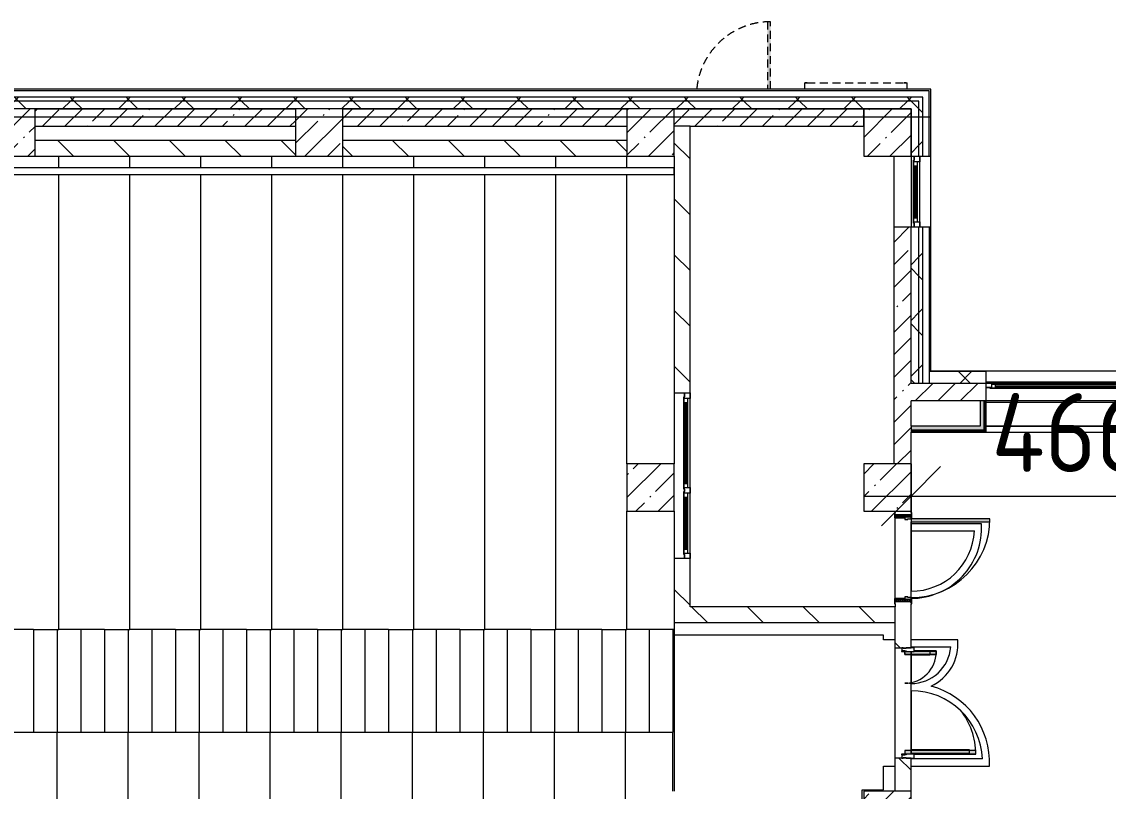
# Model space of a CAD drawing. Header units: millimetres. Extents: x 81037 to 284518, y -8553 to 29000.
# Drawn here: x 179848 to 193617, y 18450 to 28205 of the extents above; entities that cross this region are included whole.
import ezdxf

# ---------------------------------------------------------------- set-up
doc = ezdxf.new("R2010")
doc.units = ezdxf.units.MM
doc.linetypes.add('200_ШТРИХ__ш1_п0_6_', pattern=[160, 100, -60])
for name, color, linetype, lineweight in [('A-ANNO-DIMS', 7, 'Continuous', 9), ('A-ANNO-DIMS-500', 7, 'Continuous', 9), ('A-DETL-MBND-1', 7, '200_ШТРИХ__ш1_п0_6_', 9), ('A-GLAZ-2', 7, 'Continuous', 5), ('A-GLAZ-CWMG-2', 7, 'Continuous', 5), ('A-WALL', 7, 'Continuous', 9), ('A-WALL-4', 7, 'Continuous', 5), ('I-WALL-6', 7, 'Continuous', 5), ('S-COLS-1', 7, 'Continuous', 5), ('S-STRS-1', 7, 'Continuous', 5), ('Оси', 7, 'Continuous', 9)]:
    doc.layers.add(name, color=color, linetype=linetype, lineweight=lineweight)
for name, color, linetype, lineweight, true_color in [('A-DETL-GENF-7', 7, 'Continuous', 5, 0xe2e2e2), ('A-DETL-GENF-9', 7, 'Continuous', 5, 0xaaaaaa), ('A-DOOR-4', 7, 'Continuous', 5, 0xe2e2e2), ('A-DOOR-5', 7, 'Continuous', 5, 0xaaaaaa), ('A-DOOR-FRAM-3', 7, 'Continuous', 5, 0xe2e2e2), ('A-DOOR-FRAM-5', 7, 'Continuous', 5, 0xaaaaaa), ('A-FLOR-2', 7, 'Continuous', 5, 0xaaaaaa), ('I-WALL-4', 7, 'Continuous', 5, 0xe7e7e7), ('I-WALL-5', 7, 'Continuous', 9, 0xe7e7e7)]:
    doc.layers.add(name, color=color, linetype=linetype, lineweight=lineweight, true_color=true_color)
doc.styles.add('ISOCPEUR_2', font='isocpeur.ttf', dxfattribs={"width": 0.9, "height": 1000})
doc.dimstyles.new('ISO-2_0_0_9К_Средний_округл2_2', dxfattribs={"dimscale": 304.8, "dimtxt": 995.981176, "dimasz": 2.46063, "dimexe": 1.968504, "dimexo": 0, "dimgap": 0, "dimtad": 1, "dimdec": 0, "dimrnd": 10, "dimzin": 0, "dimdsep": 46, "dimtxsty": 'ISOCPEUR_2', "dimblk1": 'OBLIQUE', "dimblk2": 'OBLIQUE', "dimsah": 1, "dimcen": 0.09, "dimdle": 1.968504, "dimazin": 0, "dimtfac": 1, "dimtdec": 4, "dimtix": 1, "dimtmove": 0, "dimatfit": 3, "dimfxl": 1, "dimtvp": 1, "dimtolj": 1, "dimtzin": 0, "dimarcsym": 2})
pattern_1 = [(45, (157507.65, 0), (-353.5534, 353.5534), []), (135, (157507.65, 0), (-353.5534, -353.5534), [])]
pattern_2 = [(45, (157507.65, 0), (-285.123, 285.123), []), (45, (157792.77, 0), (-285.123, 285.123), [504.031, -100.806, 16.764, -84.042])]
pattern_3 = [(135, (157507.65, 0), (-353.5534, -353.5534), [])]
pattern_4 = [(45, (157507.65, 0), (-530.33, 530.33), []), (135, (157507.65, 0), (-530.33, -530.33), [])]

# ---------------------------------------------------------------- blocks, each defined once
blk = doc.blocks.new('BSC_Колонна _Прямоугольная - 600х600-V58-2_1_3_птичка')
at = {"layer": 'S-COLS-1'}
h = blk.add_hatch(dxfattribs=at)
h.set_pattern_fill('FP_76', color=256, style=0, pattern_type=2)
h.set_pattern_definition([(45, (-26110, -26800), (-285.123, 285.123), []), (45, (-25824.88, -26800), (-285.123, 285.123), [504.031, -100.806, 16.764, -84.042])])
h.paths.add_polyline_path([(-300, -300), (300, -300), (300, 300), (-300, 300)])
for p, q in [((300, 300), (-300, 300)), ((-300, 300), (-300, -300)), ((300, -300), (300, 300)), ((-300, -300), (300, -300))]:
    blk.add_line(p, q, dxfattribs=at)
blk = doc.blocks.new('BSC_Колонна _Прямоугольная - 600х600-V89-2_1_3_птичка')
at = {"layer": 'S-COLS-1'}
h = blk.add_hatch(dxfattribs=at)
h.set_pattern_fill('FP_103', color=256, style=0, pattern_type=2)
h.set_pattern_definition([(45, (-30310, -26800), (-285.123, 285.123), []), (45, (-30024.88, -26800), (-285.123, 285.123), [504.031, -100.806, 16.764, -84.042])])
h.paths.add_polyline_path([(-300, -300), (300, -300), (300, 300), (-300, 300)])
for p, q in [((300, 300), (-300, 300)), ((-300, 300), (-300, -300)), ((300, -300), (300, 300)), ((-300, -300), (300, -300))]:
    blk.add_line(p, q, dxfattribs=at)
blk = doc.blocks.new('BSC_Колонна _Прямоугольная - 600х600-V90-2_1_3_птичка')
at = {"layer": 'S-COLS-1'}
h = blk.add_hatch(dxfattribs=at)
h.set_pattern_fill('FP_104', color=256, style=0, pattern_type=2)
h.set_pattern_definition([(45, (-33310, -18150), (-285.123, 285.123), []), (45, (-33024.88, -18150), (-285.123, 285.123), [504.031, -100.806, 16.764, -84.042])])
h.paths.add_polyline_path([(-300, -300), (300, -300), (300, 300), (-300, 300), (-300, 12)])
for p, q in [((300, 300), (-300, 300)), ((-300, 300), (-300, -300)), ((300, -300), (300, 300)), ((-300, -300), (300, -300))]:
    blk.add_line(p, q, dxfattribs=at)
blk = doc.blocks.new('BSC_Колонна _Прямоугольная - 600х600-V109-2_1_3_птичка')
at = {"layer": 'S-COLS-1'}
h = blk.add_hatch(dxfattribs=at)
h.set_pattern_fill('FP_112', color=256, style=0, pattern_type=2)
h.set_pattern_definition([(45, (-22210, -26800), (-285.123, 285.123), []), (45, (-21924.88, -26800), (-285.123, 285.123), [504.031, -100.806, 16.764, -84.042])])
h.paths.add_polyline_path([(-300, -300), (300, -300), (300, 300), (-300, 300)])
for p, q in [((300, 300), (-300, 300)), ((-300, 300), (-300, -300)), ((300, -300), (300, 300)), ((-300, -300), (300, -300))]:
    blk.add_line(p, q, dxfattribs=at)
blk = doc.blocks.new('120_Окно_СКБ_2Ст - 120_Окно_СКБ_2Ст 3100х2500 _мал_створка слева_ 2-22446355-2_1_3_птичка')
at = {"layer": 'A-GLAZ-2'}
for p, q in [((-1550, -127), (-1550, -57)), ((-1550, -57), (-1480, -57)), ((1550, -57), (-1550, -57)), ((-1480, -127), (-1550, -127)), ((-1550, -127), (-1500, -127)), ((-1480, -127), (-1500, -127)), ((-1500, -127), (-1500, -137)), ((-1500, -137), (670, -137)), ((670, -137), (-1500, -137)), ((-1480, -57), (-1480, -127)), ((650, -87), (-1480, -87)), ((-1480, -87), (-1480, -127)), ((-1430, -137), (-1430, -87)), ((-1430, -107), (600, -107)), ((600, -117), (-1430, -117)), ((600, -137), (600, -87)), ((650, -127), (650, -57)), ((650, -57), (720, -57)), ((650, -127), (650, -87)), ((720, -127), (650, -127)), ((670, -127), (650, -127)), ((670, -127), (700, -127)), ((670, -137), (670, -127)), ((720, -127), (700, -127)), ((700, -127), (700, -137)), ((700, -137), (1500, -137)), ((1500, -137), (700, -137)), ((720, -57), (720, -127)), ((1480, -87), (720, -87)), ((720, -87), (720, -127)), ((770, -137), (770, -87)), ((770, -107), (1430, -107)), ((1430, -117), (770, -117)), ((1430, -137), (1430, -87)), ((1480, -127), (1480, -57)), ((1480, -57), (1550, -57)), ((1480, -127), (1480, -87)), ((1550, -127), (1480, -127)), ((1500, -127), (1480, -127)), ((1500, -127), (1550, -127)), ((1500, -137), (1500, -127)), ((1550, -57), (1550, -127))]:
    blk.add_line(p, q, dxfattribs=at)
blk = doc.blocks.new('120_Окно_СКБ_1Ст - 120_Окно_СКБ_1Ст 900х2500_h_-19906774-2_1_3_птичка')
at = {"layer": 'A-GLAZ-2'}
for p, q in [((-450, -75), (-450, -5)), ((-450, -5), (-380, -5)), ((450, -5), (-450, -5)), ((-380, -75), (-450, -75)), ((-450, -75), (-400, -75)), ((-380, -75), (-400, -75)), ((-400, -75), (-400, -85)), ((-400, -85), (400, -85)), ((400, -85), (-400, -85)), ((-380, -5), (-380, -75)), ((380, -35), (-380, -35)), ((-380, -35), (-380, -75)), ((-330, -85), (-330, -35)), ((-330, -55), (330, -55)), ((330, -65), (-330, -65)), ((330, -85), (330, -35)), ((380, -75), (380, -5)), ((380, -5), (450, -5)), ((380, -75), (380, -35)), ((450, -75), (380, -75)), ((400, -75), (380, -75)), ((400, -75), (450, -75)), ((400, -85), (400, -75)), ((450, -5), (450, -75))]:
    blk.add_line(p, q, dxfattribs=at)
blk = doc.blocks.new('Перекрытия 3 - Перекрытия 4-20977624-2_1_3_птичка')
at = {"layer": 'S-STRS-1'}
for p, q in [((21910, 26500), (21910, 26351)), ((22810, 26351), (22810, 26500)), ((23710, 26351), (23710, 26500)), ((24610, 26351), (24610, 26500)), ((25510, 26351), (25510, 26500)), ((26410, 26351), (26410, 26500)), ((27310, 26351), (27310, 26500)), ((28210, 26351), (28210, 26500)), ((29110, 26351), (29110, 26500)), ((30010, 26351), (30010, 26500)), ((21910, 26270), (21910, 20500)), ((22810, 20500), (22810, 26270)), ((23710, 20500), (23710, 26270)), ((24610, 20500), (24610, 26270)), ((25510, 20500), (25510, 26270)), ((26410, 20500), (26410, 26270)), ((27310, 20500), (27310, 26270)), ((28210, 20500), (28210, 26270)), ((29110, 20500), (29110, 26270)), ((30010, 22600), (30010, 26270)), ((30010, 20500), (30010, 22000)), ((22490, 20500), (21910, 20500)), ((23390, 20500), (22810, 20500)), ((24290, 20500), (23710, 20500)), ((25190, 20500), (24610, 20500)), ((26090, 20500), (25510, 20500)), ((26990, 20500), (26410, 20500)), ((27890, 20500), (27310, 20500)), ((28790, 20500), (28210, 20500)), ((29690, 20500), (29110, 20500)), ((30610, 20500), (30010, 20500))]:
    blk.add_line(p, q, dxfattribs=at)
blk = doc.blocks.new('110_Дверь_СКБ_1Ст_Наружная - ДН-2д_л__ Дверь из подвала ЛК _900 мм в свету_ 3300 фрамуга метал-22954314-2_1_3_птичка')
at = {"layer": 'A-DETL-MBND-1'}
blk.add_hatch(color=256, dxfattribs=at).paths.add_polyline_path([(489.5, 115), (489.5, 970), (449.5, 970), (449.5, 115)])
for p, q in [((489.5, 970), (449.5, 970)), ((449.5, 970), (449.5, 115)), ((489.5, 115), (489.5, 970))]:
    blk.add_line(p, q, dxfattribs=at)
blk.add_arc((489.5, 30), 940, 90, 174.73278, dxfattribs=at)
blk = doc.blocks.new('120_Окно_СКБ_2Ст - 120_Окно_СКБ_2Ст 2100х1800 _мал створка справа_-24235684-2_1_3_птичка')
at = {"layer": 'A-GLAZ-2'}
for p, q in [((-1050, 30), (-1050, 100)), ((-1050, 100), (-980, 100)), ((1050, 100), (-1050, 100)), ((-980, 30), (-1050, 30)), ((-1050, 30), (-1000, 30)), ((-980, 30), (-1000, 30)), ((-1000, 30), (-1000, 20)), ((-1000, 20), (170, 20)), ((170, 20), (-1000, 20)), ((-980, 100), (-980, 30)), ((150, 70), (-980, 70)), ((-980, 70), (-980, 30)), ((-930, 20), (-930, 70)), ((-930, 50), (100, 50)), ((100, 40), (-930, 40)), ((100, 20), (100, 70)), ((150, 30), (150, 100)), ((150, 100), (220, 100)), ((150, 30), (150, 70)), ((220, 30), (150, 30)), ((170, 30), (150, 30)), ((170, 30), (200, 30)), ((170, 20), (170, 30)), ((220, 30), (200, 30)), ((200, 30), (200, 20)), ((200, 20), (1000, 20)), ((1000, 20), (200, 20)), ((220, 100), (220, 30)), ((980, 70), (220, 70)), ((220, 70), (220, 30)), ((270, 20), (270, 70)), ((270, 50), (930, 50)), ((930, 40), (270, 40)), ((930, 20), (930, 70)), ((980, 30), (980, 100)), ((980, 100), (1050, 100)), ((980, 30), (980, 70)), ((1050, 30), (980, 30)), ((1000, 30), (980, 30)), ((1000, 30), (1050, 30)), ((1000, 20), (1000, 30)), ((1050, 100), (1050, 30))]:
    blk.add_line(p, q, dxfattribs=at)
blk = doc.blocks.new('BSC_Колонна _Прямоугольная - 600х600-V124-2_1_3_птичка')
at = {"layer": 'S-COLS-1'}
h = blk.add_hatch(dxfattribs=at)
h.set_pattern_fill('FP_124', color=256, style=0, pattern_type=2)
h.set_pattern_definition([(45, (-33310, -22300), (-285.123, 285.123), []), (45, (-33024.88, -22300), (-285.123, 285.123), [504.031, -100.806, 16.764, -84.042])])
h.paths.add_polyline_path([(-300, -300), (300, -300), (300, 300), (-300, 300)])
for p, q in [((300, 300), (-300, 300)), ((-300, 300), (-300, -300)), ((300, -300), (300, 300)), ((-300, -300), (300, -300))]:
    blk.add_line(p, q, dxfattribs=at)
blk = doc.blocks.new('Указатель_Домовой_Квартальный_По грани - Указатель одинарный-23221565-2_1_3_птичка')
at = {"layer": 'A-DETL-MBND-1'}
for p, q in [((32260, 27430), (32260, 27350)), ((32261, 27430), (32260, 27430)), ((32260, 27430), (32295, 27430)), ((32270, 27432), (32270, 27430)), ((32295, 27432), (32270, 27432)), ((32270, 27432), (32295, 27432)), ((32295, 27432), (32275, 27432)), ((32275, 27432), (32295, 27432)), ((32295, 27432), (33525, 27432)), ((32295, 27430), (33525, 27430)), ((33525, 27432), (33545, 27432)), ((33545, 27432), (33525, 27432)), ((33525, 27432), (33550, 27432)), ((33550, 27432), (33525, 27432)), ((33525, 27430), (33560, 27430)), ((33550, 27430), (33550, 27432)), ((33560, 27430), (33559, 27430)), ((33560, 27350), (33560, 27430))]:
    blk.add_line(p, q, dxfattribs=at)
blk = doc.blocks.new('110_Дверь_СКБ_1Ст_Внутренняя1 - Д-4б _огнестойкая EI 30_-32701367-2_1_3_птичка')
at = {"layer": 'A-DOOR-4'}
h = blk.add_hatch(color=256, dxfattribs=at)
h.paths.add_polyline_path([(537.5, 100), (512.5, 100), (512.5, 60), (502.5, 60), (502.5, 20), (537.5, 20)])
h.paths.add_polyline_path([(-477.5, 60), (-487.5, 60), (-487.5, 100), (-512.5, 100), (-512.5, 20), (-477.5, 20)])
at = {"layer": 'A-DOOR-5'}
h = blk.add_hatch(dxfattribs=at)
h.set_pattern_fill('FP_22', color=256, style=0, pattern_type=2)
h.set_pattern_definition([(135, (1751.41, 164.685), (-14.14214, -14.14214), []), (225, (1751.41, 164.685), (14.14214, -14.14214), [])])
h.paths.add_polyline_path([(562.5, 100), (537.5, 100), (537.5, -100), (562.5, -100)])
at = {"layer": 'A-DOOR-FRAM-3'}
for points in [[(-447.5, 592.5), (-447.5, 1100), (-487.5, 1100), (-487.5, 100), (-447.5, 100)], [(-497.5, 100), (-497.5, 108), (-567.5, 108), (-567.5, 100)], [(-497.5, 20), (-512.5, 20), (-512.5, -100), (-497.5, -100)], [(592.5, 108), (522.5, 108), (522.5, 100), (592.5, 100)], [(537.5, 20), (522.5, 20), (522.5, -100), (537.5, -100)], [(-497.5, -108), (-497.5, -100), (-567.5, -100), (-567.5, -108)], [(592.5, -100), (522.5, -100), (522.5, -108), (592.5, -108)]]:
    blk.add_hatch(color=256, dxfattribs=at).paths.add_polyline_path(points)
at = {"layer": 'A-DOOR-FRAM-5'}
h = blk.add_hatch(dxfattribs=at)
h.set_pattern_fill('FP_23', color=256, style=0, pattern_type=2)
h.set_pattern_definition([(45, (-371.384, 164.685), (-14.1421, 14.1421), []), (135, (-371.384, 164.685), (-14.1421, -14.1421), [])])
h.paths.add_polyline_path([(-512.5, 100), (-537.5, 100), (-537.5, -100), (-512.5, -100)])
at = {"layer": 'A-DOOR-5'}
for p, q in [((-487.5, 1100), (-487.5, 100)), ((-447.5, 1100), (-487.5, 1100)), ((-447.5, 100), (-447.5, 1100)), ((-487.5, 100), (-447.5, 100))]:
    blk.add_line(p, q, dxfattribs=at)
blk.add_arc((-487.5, 100), 1000, 360, 90, dxfattribs=at)
at = {"layer": 'A-DOOR-FRAM-5'}
for p, q in [((-497.5, 108), (-567.5, 108)), ((-567.5, 108), (-567.5, 100)), ((-567.5, 100), (-497.5, 100)), ((-512.5, 100), (-537.5, 100)), ((-537.5, 100), (-537.5, -100)), ((-487.5, 100), (-512.5, 100)), ((-512.5, 100), (-512.5, 20)), ((-512.5, -100), (-512.5, 100)), ((-497.5, 100), (-512.5, 100)), ((-512.5, 100), (-512.5, 99)), ((-512.5, 99), (-497.5, 99)), ((-512.5, 20), (-477.5, 20)), ((-497.5, 20), (-512.5, 20)), ((-512.5, 20), (-512.5, -100)), ((-497.5, 100), (-497.5, 108)), ((-497.5, 99), (-497.5, 100)), ((-497.5, -100), (-497.5, 20)), ((-487.5, 60), (-487.5, 100)), ((-477.5, 60), (-487.5, 60)), ((-477.5, 20), (-477.5, 60)), ((512.5, 60), (502.5, 60)), ((502.5, 60), (502.5, 20)), ((502.5, 20), (537.5, 20)), ((512.5, 100), (512.5, 60)), ((537.5, 100), (512.5, 100)), ((592.5, 108), (522.5, 108)), ((522.5, 108), (522.5, 100)), ((537.5, 100), (522.5, 100)), ((522.5, 100), (522.5, 99)), ((522.5, 100), (592.5, 100)), ((522.5, 99), (537.5, 99)), ((537.5, 20), (522.5, 20)), ((522.5, 20), (522.5, -100)), ((537.5, 20), (537.5, 100)), ((562.5, 100), (537.5, 100)), ((537.5, 100), (537.5, -100)), ((537.5, 99), (537.5, 100)), ((537.5, -100), (537.5, 20)), ((562.5, -100), (562.5, 100)), ((592.5, 100), (592.5, 108)), ((-497.5, -100), (-567.5, -100)), ((-567.5, -100), (-567.5, -108)), ((-567.5, -108), (-497.5, -108)), ((-537.5, -100), (-512.5, -100)), ((-512.5, -100), (-497.5, -100)), ((-497.5, -108), (-497.5, -100)), ((522.5, -100), (537.5, -100)), ((592.5, -100), (522.5, -100)), ((522.5, -100), (522.5, -108)), ((522.5, -108), (592.5, -108)), ((537.5, -100), (562.5, -100)), ((592.5, -108), (592.5, -100))]:
    blk.add_line(p, q, dxfattribs=at)
blk = doc.blocks.new('Прямоугольный импост - Импост структурный с накладкой - 160мм Темный-32479175-2_1_3_птичка')
at = {"layer": 'A-GLAZ-CWMG-2'}
for p, q in [((-50, 40), (-50, 140)), ((-50, 140), (0, 140)), ((0, 140), (0, 40)), ((-40, 40), (-50, 40)), ((-50, -17), (-50, 0)), ((-50, 0), (-40, 0)), ((-40, 0), (-40, 40)), ((-10, 40), (-10, 0)), ((0, 40), (-10, 40)), ((-10, 0), (0, 0)), ((0, 0), (0, -17)), ((0, -17), (-50, -17))]:
    blk.add_line(p, q, dxfattribs=at)
blk = doc.blocks.new('Дверь_Витражная_остекление_ - Д-39_л_ Актовый-V197-2_1_3_птичка')
at = {"layer": 'A-DETL-GENF-7'}
for points in [[(650, 593), (650, 920), (605, 920), (605, 20), (650, 20), (650, 140)], [(-615, 40), (-615, 420), (-660, 420), (-660, 140), (-650, 140), (-650, 40), (-660, 40), (-660, 20), (-615, 20)]]:
    blk.add_hatch(color=256, dxfattribs=at).paths.add_polyline_path(points)
at = {"layer": 'A-DETL-GENF-9'}
for p, q in [((596, 840), (596, 100)), ((650, 920), (605, 920)), ((605, 920), (605, 20)), ((650, 920), (605, 920)), ((605, 920), (605, 20)), ((650, 840), (605, 840)), ((640, 840), (640, 100)), ((650, 920), (650, 140)), ((650, 140), (650, 920)), ((-660, 420), (-615, 420)), ((-660, 420), (-660, 140)), ((-615, 420), (-660, 420)), ((-660, 420), (-660, 140)), ((-615, 420), (-615, 20)), ((-615, 20), (-615, 420)), ((-660, 340), (-615, 340)), ((-650, 340), (-650, 140)), ((-606, 340), (-606, 100)), ((-650, 100), (-615, 100)), ((-615, 20), (-650, 20)), ((-650, 20), (-615, 20)), ((650, 100), (605, 100)), ((605, 20), (650, 20)), ((605, 20), (650, 20)), ((650, 40), (650, 20)), ((650, 20), (650, 40))]:
    blk.add_line(p, q, dxfattribs=at)
at = {"layer": 'A-DOOR-5'}
for p, q in [((650, 920), (650, 140)), ((-650, 420), (-650, 140)), ((-650, 20), (-660, 20)), ((-660, 20), (-660, -20)), ((-650, 40), (-650, 20)), ((-650, -20), (-650, 20)), ((650, 40), (650, 20)), ((660, 20), (650, 20)), ((650, 20), (650, -20)), ((660, -20), (660, 20)), ((-660, -20), (-650, -20)), ((650, -20), (660, -20))]:
    blk.add_line(p, q, dxfattribs=at)
for centre, radius, start, end in [((650, 20), 900, 90, 128.5974), ((-650, 20), 400, 360, 90), ((650, 20), 900, 174.8223, 180)]:
    blk.add_arc(centre, radius, start, end, dxfattribs=at)
blk = doc.blocks.new('Прямоугольный импост - Импост структурный с накладкой - 160мм Темный-32479277-2_1_3_птичка')
at = {"layer": 'A-GLAZ-CWMG-2'}
for p, q in [((0, 140), (-50, 140)), ((-50, 140), (-50, 40)), ((0, 40), (0, 140)), ((-50, 40), (-40, 40)), ((-40, 0), (-50, 0)), ((-50, 0), (-50, -17)), ((-40, 40), (-40, 0)), ((-10, 0), (-10, 40)), ((-10, 40), (0, 40)), ((0, 0), (-10, 0)), ((0, -17), (0, 0)), ((-50, -17), (0, -17))]:
    blk.add_line(p, q, dxfattribs=at)
blk = doc.blocks.new('Перекрытия 2 - Перекрытия 4-32990152-2_1_3_птичка')
at = {"layer": 'S-STRS-1'}
for p, q in [((21910, 19180), (22510, 19180)), ((21910, 19180), (21910, 15411)), ((22810, 19180), (23410, 19180)), ((22810, 15411), (22810, 19180)), ((23710, 19180), (24310, 19180)), ((23710, 15411), (23710, 19180)), ((24610, 19180), (25210, 19180)), ((24610, 15411), (24610, 19180)), ((25510, 19180), (26110, 19180)), ((25510, 15411), (25510, 19180)), ((26410, 19180), (27010, 19180)), ((26410, 15411), (26410, 19180)), ((27310, 19180), (27910, 19180)), ((27310, 15411), (27310, 19180)), ((28210, 19180), (28810, 19180)), ((28210, 15411), (28210, 19180)), ((29110, 19180), (29710, 19180)), ((29110, 15411), (29110, 19180)), ((30010, 19180), (30610, 19180)), ((30010, 15411), (30010, 19180)), ((30610, 18430), (30610, 19180)), ((30610, 15411), (30610, 17830)), ((21910, 15330), (21910, 15200)), ((22810, 15200), (22810, 15330)), ((23710, 15200), (23710, 15330)), ((24610, 15200), (24610, 15330)), ((25510, 15200), (25510, 15330)), ((26410, 15200), (26410, 15330)), ((27310, 15200), (27310, 15330)), ((28210, 15200), (28210, 15330)), ((29110, 15200), (29110, 15330)), ((30010, 15200), (30010, 15330)), ((30610, 15200), (30610, 15330)), ((22810, 15200), (21910, 15200)), ((23710, 15200), (22810, 15200)), ((24610, 15200), (23710, 15200)), ((25510, 15200), (24610, 15200)), ((26410, 15200), (25510, 15200)), ((27310, 15200), (26410, 15200)), ((28210, 15200), (27310, 15200)), ((29110, 15200), (28210, 15200)), ((30010, 15200), (29110, 15200)), ((30610, 15200), (30010, 15200))]:
    blk.add_line(p, q, dxfattribs=at)
blk = doc.blocks.new('Стены наклон_ амфитеатр1 - Стены наклон_ амфитеатр-33007412-2_1_3_птичка')
at = {"layer": 'A-WALL-4'}
for p, q in [((21879, 26351), (21879, 26270)), ((30610, 26351), (21879, 26351)), ((30610, 26270), (30610, 26351)), ((21879, 26270), (30610, 26270))]:
    blk.add_line(p, q, dxfattribs=at)
blk = doc.blocks.new('Зашивка приборов отопления22 - Зашивка приборов отопления-33321747-2_1_3_птичка')
at = {"layer": 'A-WALL-4'}
for p, q in [((37288, 26888), (34188, 26888)), ((34188, 26567), (37268, 26567)), ((37268, 26567), (34188, 26567)), ((34188, 26492), (37268, 26492))]:
    blk.add_line(p, q, dxfattribs=at)
blk = doc.blocks.new('BSC_Колонна _Прямоугольная - 600х600-V199-2_1_3_птичка')
at = {"layer": 'S-COLS-1'}
h = blk.add_hatch(dxfattribs=at)
h.set_pattern_fill('FP_171', color=256, style=0, pattern_type=2)
h.set_pattern_definition([(45, (-30310, -22300), (-285.123, 285.123), []), (45, (-30024.88, -22300), (-285.123, 285.123), [504.031, -100.806, 16.764, -84.042])])
h.paths.add_polyline_path([(-300, -300), (300, -300), (300, 300), (-300, 300)])
for p, q in [((300, 300), (-300, 300)), ((-300, 300), (-300, -300)), ((300, -300), (300, 300)), ((-300, -300), (300, -300))]:
    blk.add_line(p, q, dxfattribs=at)
blk = doc.blocks.new('DIMBLOCK76-2_1_3_птичка')
at = {"layer": 'A-ANNO-DIMS-500'}
for p, q in [((195778, 22721), (195778, 21591)), ((195778, 22191), (195778, 22721)), ((191118, 22600), (191118, 21591)), ((191118, 22191), (191118, 22600)), ((190518, 22191), (196378, 22191))]:
    blk.add_line(p, q, dxfattribs=at)
at = {"layer": 'A-ANNO-DIMS-500', "lineweight": 20}
for p, q in [((191118, 22191), (191493, 22566)), ((195778, 22191), (196153, 22566)), ((191118, 22191), (190743, 21816)), ((195778, 22191), (195403, 21816))]:
    blk.add_line(p, q, dxfattribs=at)
at = {"layer": 'A-ANNO-DIMS-500', "color": 0, "insert": (192136, 23497), "char_height": 1000, "width": 3148.83, "attachment_point": 1, "line_spacing_factor": 1.149209, "style": 'ISOCPEUR_2'}
blk.add_mtext('4660', dxfattribs=at)
blk = doc.blocks.new('_Oblique')
at = {"color": 0, "linetype": 'ByBlock', "lineweight": -2}
blk.add_line((-0.5, -0.5), (0.5, 0.5), dxfattribs=at)

msp = doc.modelspace()

# ---------------------------------------------------------------- hatches: boundary and pattern name
at = {"layer": 'A-WALL-4'}
h = msp.add_hatch(dxfattribs=at)
h.set_pattern_fill('FP_71', color=256, style=0, pattern_type=2)
h.set_pattern_definition(pattern_1)
h.paths.add_polyline_path([(191217.7, 27200), (191217.7, 27250), (177117.9, 27250), (177117.9, 27200), (191117.7, 27200)])
h.paths.add_polyline_path([(172132.3, 27200), (172617.9, 27200), (172617.9, 27250), (171196.7, 27250), (171196.7, 27200), (171204.8, 27200)])
h.paths.add_polyline_path([(173987.3, 27200), (174417.9, 27200), (174417.9, 27250), (173517.9, 27250), (173517.9, 27200)])
h.paths.add_polyline_path([(175317.9, 27200), (176217.9, 27200), (176217.9, 27250), (175317.9, 27250)])
h = msp.add_hatch(dxfattribs=at)
h.set_pattern_fill('FP_71', color=256, style=0, pattern_type=2)
h.set_pattern_definition(pattern_1)
h.paths.add_polyline_path([(190682.7, 27100), (191117.7, 27100), (191117.7, 27200), (177117.9, 27200), (177117.9, 27100), (189755.2, 27100)])
h.paths.add_polyline_path([(172132.3, 27100), (172617.9, 27100), (172617.9, 27200), (171196.7, 27200), (171196.7, 27100), (171817.7, 27100)])
h.paths.add_polyline_path([(173517.9, 27100), (174417.9, 27100), (174417.9, 27200), (173517.9, 27200)])
h.paths.add_polyline_path([(175317.9, 27100), (176217.9, 27100), (176217.9, 27200), (175317.9, 27200)])
h = msp.add_hatch(dxfattribs=at)
h.set_pattern_fill('FP_71', color=256, style=0, pattern_type=2)
h.set_pattern_definition(pattern_1)
h.paths.add_polyline_path([(191217.7, 23620), (191217.7, 25600), (191117.7, 25600), (191117.7, 23620), (191146.4, 23620)])
h.paths.add_polyline_path([(191117.7, 26500), (191217.7, 26500), (191217.7, 27200), (191117.7, 27200), (191117.7, 26839.2)])
h = msp.add_hatch(dxfattribs=at)
h.set_pattern_fill('FP_71', color=256, style=0, pattern_type=2)
h.set_pattern_definition(pattern_1)
h.paths.add_polyline_path([(191267.7, 23620), (191267.7, 25600), (191217.7, 25600), (191217.7, 23620)])
h.paths.add_polyline_path([(191217.7, 26500), (191267.7, 26500), (191267.7, 27250), (191217.7, 27250), (191217.7, 26839.2)])
h = msp.add_hatch(dxfattribs=at)
h.set_pattern_fill('FP_71', color=256, style=0, pattern_type=2)
h.set_pattern_definition(pattern_1)
h.paths.add_polyline_path([(199494.1, 23620), (199667.7, 23620), (199667.7, 23770), (199225.7, 23770), (199225.7, 23620)])
h.paths.add_polyline_path([(192067.7, 23620), (192067.7, 23770), (191347.7, 23770), (191347.7, 23620), (191610.2, 23620)])
h.paths.add_polyline_path([(195167.7, 23620), (197309.7, 23620), (197309.7, 23770), (195167.7, 23770)])
at = {"layer": 'I-WALL-4'}
msp.add_hatch(color=256, dxfattribs=at).paths.add_polyline_path([(192042.7, 23079), (192042.7, 23400), (191992.7, 23400), (191992.7, 23079)])
at = {"layer": 'I-WALL-5'}
msp.add_hatch(color=256, dxfattribs=at).paths.add_polyline_path([(191117.7, 23029), (192042.7, 23029), (192042.7, 23079), (191117.7, 23079)])
at = {"layer": 'I-WALL-6'}
h = msp.add_hatch(dxfattribs=at)
h.set_pattern_fill('FP_79', color=256, style=0, pattern_type=2)
h.set_pattern_definition(pattern_2)
h.paths.add_polyline_path([(190517.7, 26880), (190517.7, 27100), (188117.7, 27100), (188117.7, 26880), (189755.2, 26880)])
h.paths.add_polyline_path([(187517.7, 26880), (187517.7, 27100), (183917.7, 27100), (183917.7, 26880)])
h.paths.add_polyline_path([(183317.7, 26880), (183317.7, 27100), (180017.7, 27100), (180017.7, 26880), (180480, 26880)])
h = msp.add_hatch(dxfattribs=at)
h.set_pattern_fill('FP_82', color=256, style=0, pattern_type=2)
h.set_pattern_definition(pattern_3)
h.paths.add_polyline_path([(188317.7, 20790), (188317.7, 21400), (188117.7, 21400), (188117.7, 20790)])
h.paths.add_polyline_path([(188317.7, 23500), (188317.7, 26880), (188117.7, 26880), (188117.7, 23500)])
h = msp.add_hatch(dxfattribs=at)
h.set_pattern_fill('FP_82', color=256, style=0, pattern_type=2)
h.set_pattern_definition(pattern_3)
h.paths.add_polyline_path([(183317.7, 26500), (183317.7, 26700), (180017.7, 26700), (180017.7, 26500), (180480, 26500)])
h = msp.add_hatch(dxfattribs=at)
h.set_pattern_fill('FP_82', color=256, style=0, pattern_type=2)
h.set_pattern_definition(pattern_3)
h.paths.add_polyline_path([(187517.7, 26500), (187517.7, 26700), (183917.7, 26700), (183917.7, 26500)])
h = msp.add_hatch(dxfattribs=at)
h.set_pattern_fill('FP_79', color=256, style=0, pattern_type=2)
h.set_pattern_definition(pattern_2)
h.paths.add_polyline_path([(191117.7, 22600), (191117.7, 25600), (190897.7, 25600), (190897.7, 22600)])
h = msp.add_hatch(dxfattribs=at)
h.set_pattern_fill('FP_79', color=256, style=0, pattern_type=2)
h.set_pattern_definition(pattern_2)
h.paths.add_polyline_path([(195320.3, 23400), (195997.7, 23400), (195997.7, 23620), (195167.7, 23620), (195167.7, 23400)])
h.paths.add_polyline_path([(191117.7, 23400), (192067.7, 23400), (192067.7, 23620), (191117.7, 23620)])
h = msp.add_hatch(dxfattribs=at)
h.set_pattern_fill('FP_165', color=256, style=0, pattern_type=2)
h.set_pattern_definition(pattern_4)
h.paths.add_polyline_path([(191117.7, 23016.5), (192055.2, 23016.5), (192055.2, 23029), (191117.7, 23029)])
h = msp.add_hatch(dxfattribs=at)
h.set_pattern_fill('FP_165', color=256, style=0, pattern_type=2)
h.set_pattern_definition(pattern_4)
h.paths.add_polyline_path([(191117.7, 23004), (192067.7, 23004), (192067.7, 23016.5), (191117.7, 23016.5)])
h = msp.add_hatch(dxfattribs=at)
h.set_pattern_fill('FP_82', color=256, style=0, pattern_type=2)
h.set_pattern_definition(pattern_3)
h.paths.add_polyline_path([(191117.7, 20790), (191117.7, 20855), (190917.7, 20855), (190917.7, 20790)])
h.paths.add_polyline_path([(191117.7, 21955), (191117.7, 22000), (190917.7, 22000), (190917.7, 21955)])
h = msp.add_hatch(dxfattribs=at)
h.set_pattern_fill('FP_82', color=256, style=0, pattern_type=2)
h.set_pattern_definition(pattern_3)
h.paths.add_polyline_path([(190917.7, 20590), (190917.7, 20790), (188117.7, 20790), (188117.7, 20590), (189755.2, 20590)])
h = msp.add_hatch(dxfattribs=at)
h.set_pattern_fill('FP_82', color=256, style=0, pattern_type=2)
h.set_pattern_definition(pattern_3)
h.paths.add_polyline_path([(190917.7, 18450), (191117.7, 18450), (191117.7, 18870), (190917.7, 18870)])
h.paths.add_polyline_path([(191117.7, 20270), (191117.7, 20790), (190917.7, 20790), (190917.7, 20270)])
at = {"layer": 'S-COLS-1'}
h = msp.add_hatch(dxfattribs=at)
h.set_pattern_fill('FP_79', color=256, style=0, pattern_type=2)
h.set_pattern_definition(pattern_2)
h.paths.add_polyline_path([(191117.7, 26500), (191117.7, 27100), (190517.7, 27100), (190517.7, 26500), (190682.7, 26500)])

# ---------------------------------------------------------------- linework, layer by layer
at = {"layer": 'A-DETL-MBND-1'}
for p, q in [((188097.7, 20100), (188117.7, 20100)), ((188117.7, 19900), (188097.7, 19900))]:
    msp.add_line(p, q, dxfattribs=at)
at = {"layer": 'A-FLOR-2'}
for p, q in [((195147.7, 23380), (192067.7, 23380)), ((192068.7, 23003), (191117.7, 23003)), ((192067.7, 23079), (195147.7, 23079)), ((191117.7, 21865), (191117.7, 21840)), ((191117.7, 20905), (191117.7, 21865)), ((192011.3, 21840), (191117.7, 21840)), ((191117.7, 21750), (191117.7, 20985)), ((191117.7, 21750), (191921.7, 21750)), ((188117.7, 20590), (188117.7, 18450)), ((190767.7, 20429), (188117.7, 20429)), ((190767.7, 20370), (190767.7, 20429)), ((190917.7, 20370), (190767.7, 20370)), ((191710.5, 20370), (191117.7, 20370)), ((191117.7, 20280), (191621.1, 20280)), ((191117.7, 20220), (191117.7, 19815)), ((191117.7, 18920), (191117.7, 20220)), ((191117.7, 19725), (191117.7, 18920)), ((190767.7, 18470), (190767.7, 18770)), ((190767.7, 18770), (190917.7, 18770)), ((192021.8, 18860), (191117.7, 18860)), ((191117.7, 18770), (192111.4, 18770)), ((190497.7, 17840), (190497.7, 18470)), ((190497.7, 18470), (190767.7, 18470))]:
    msp.add_line(p, q, dxfattribs=at)
for centre, radius, start, end in [((191117.7, 21790), 895, 270, 3.20255), ((191117.7, 21790), 805, 270, 357.15183), ((191117.7, 20320), 505, 270, 355.45696), ((191117.7, 20320), 595, 295.28402, 4.82046), ((191117.7, 18820), 905, 2.53324, 90), ((191117.7, 18820), 995, 357.1196, 75.20242)]:
    msp.add_arc(centre, radius, start, end, dxfattribs=at)
at = {"layer": 'A-WALL'}
for p, q in [((191347.7, 27330), (177117.9, 27330)), ((191347.7, 26500), (191347.7, 27330)), ((191267.7, 27250), (177117.9, 27250)), ((191217.7, 27200), (177117.9, 27200)), ((191217.7, 26500), (191217.7, 27200)), ((191267.7, 26500), (191267.7, 27250)), ((183317.7, 27100), (180017.7, 27100)), ((187517.7, 27100), (183917.7, 27100)), ((190517.7, 27100), (188117.7, 27100)), ((188317.7, 26880), (188117.7, 26880)), ((191117.7, 23620), (191117.7, 25600)), ((191217.7, 23620), (191217.7, 25600)), ((191267.7, 23620), (191267.7, 25600)), ((191347.7, 25600), (191347.7, 23620)), ((192067.7, 23773), (191347.7, 23773)), ((192067.7, 23770), (191347.7, 23770)), ((191367.7, 23778), (191367.7, 23773)), ((192067.7, 23620), (191367.7, 23620)), ((192042.7, 23029), (192042.7, 23400)), ((192055.2, 23016.5), (192055.2, 23400)), ((191117.7, 23079), (191117.7, 23004)), ((192042.7, 23029), (191117.7, 23029)), ((192055.2, 23016.5), (191117.7, 23016.5))]:
    msp.add_line(p, q, dxfattribs=at)
at = {"layer": 'A-WALL-4'}
for p, q in [((191367.7, 27350), (177117.9, 27350)), ((191367.7, 23778), (191367.7, 27350)), ((180017.7, 27100), (183317.7, 27100)), ((183917.7, 27100), (187517.7, 27100)), ((188117.7, 27100), (191117.7, 27100)), ((191117.7, 27100), (191117.7, 25600)), ((191117.7, 26500), (191367.7, 26500)), ((191367.7, 25600), (191117.7, 25600)), ((191367.7, 23778), (199417.7, 23778)), ((192067.7, 23620), (192067.7, 23778)), ((196047.7, 23620), (191347.7, 23620))]:
    msp.add_line(p, q, dxfattribs=at)
at = {"layer": 'I-WALL-6'}
for p, q in [((190517.7, 26880), (190517.7, 27100)), ((180017.7, 26880), (183317.7, 26880)), ((183917.7, 26880), (187517.7, 26880)), ((188317.7, 26880), (190517.7, 26880)), ((188317.7, 20790), (188317.7, 26880)), ((183317.7, 26700), (180017.7, 26700)), ((187517.7, 26700), (183917.7, 26700)), ((180017.7, 26500), (183317.7, 26500)), ((183917.7, 26500), (187517.7, 26500)), ((188117.7, 26500), (188117.7, 22600)), ((190897.7, 26500), (190897.7, 22600)), ((191117.7, 25600), (190897.7, 25600)), ((191347.7, 23620), (191117.7, 23620)), ((192067.7, 23004), (192067.7, 23620)), ((188117.7, 23500), (188317.7, 23500)), ((191117.7, 23079), (191117.7, 23400)), ((195997.7, 23400), (191117.7, 23400)), ((191992.7, 23400), (191992.7, 23079)), ((191992.7, 23079), (191117.7, 23079)), ((191117.7, 22600), (191117.7, 23004)), ((191117.7, 23004), (192067.7, 23004)), ((188117.7, 22000), (188117.7, 20590)), ((190917.7, 22000), (190917.7, 21985)), ((190917.7, 20895), (190917.7, 21915)), ((191117.7, 21985), (191117.7, 22000)), ((188317.7, 21400), (188117.7, 21400)), ((190917.7, 20825), (190917.7, 20790)), ((191117.7, 20790), (191117.7, 20825)), ((190917.7, 20790), (188317.7, 20790)), ((190917.7, 18450), (190917.7, 20790)), ((191117.7, 20270), (191117.7, 20790)), ((188117.7, 20590), (190917.7, 20590)), ((190917.7, 20270), (191117.7, 20270)), ((191117.7, 18870), (190917.7, 18870)), ((191117.7, 18450), (191117.7, 18870))]:
    msp.add_line(p, q, dxfattribs=at)
at = {"layer": 'S-COLS-1'}
for p, q in [((191117.7, 27100), (190517.7, 27100)), ((190517.7, 27100), (190517.7, 26500)), ((191117.7, 26500), (191117.7, 27100)), ((190517.7, 26500), (191117.7, 26500))]:
    msp.add_line(p, q, dxfattribs=at)
at = {"layer": 'S-STRS-1'}
for p, q in [((179997.7, 20500), (180297.7, 20500)), ((179997.7, 20500), (179997.7, 19200)), ((179997.7, 20500), (179997.7, 19200)), ((180297.7, 20500), (180317.7, 20500)), ((180297.7, 20500), (180297.7, 19200)), ((180297.7, 20500), (180297.7, 19200)), ((180597.7, 20500), (180597.7, 19200)), ((180597.7, 20500), (180597.7, 19200)), ((180897.7, 20500), (181197.7, 20500)), ((180897.7, 20500), (180897.7, 19200)), ((180897.7, 20500), (180897.7, 19200)), ((181197.7, 20500), (181217.7, 20500)), ((181197.7, 20500), (181197.7, 19200)), ((181197.7, 20500), (181197.7, 19200)), ((181497.7, 20500), (181497.7, 19200)), ((181497.7, 20500), (181497.7, 19200)), ((181797.7, 20500), (182097.7, 20500)), ((181797.7, 20500), (181797.7, 19200)), ((181797.7, 20500), (181797.7, 19200)), ((182097.7, 20500), (182117.7, 20500)), ((182097.7, 20500), (182097.7, 19200)), ((182097.7, 20500), (182097.7, 19200)), ((182397.7, 20500), (182397.7, 19200)), ((182397.7, 20500), (182397.7, 19200)), ((182697.7, 20500), (182997.7, 20500)), ((182697.7, 20500), (182697.7, 19200)), ((182697.7, 20500), (182697.7, 19200)), ((182997.7, 20500), (183017.7, 20500)), ((182997.7, 20500), (182997.7, 19200)), ((182997.7, 20500), (182997.7, 19200)), ((183297.7, 20500), (183297.7, 19200)), ((183297.7, 20500), (183297.7, 19200)), ((183597.7, 20500), (183897.7, 20500)), ((183597.7, 20500), (183597.7, 19200)), ((183597.7, 20500), (183597.7, 19200)), ((183897.7, 20500), (183917.7, 20500)), ((183897.7, 20500), (183897.7, 19200)), ((183897.7, 20500), (183897.7, 19200)), ((184197.7, 20500), (184197.7, 19200)), ((184197.7, 20500), (184197.7, 19200)), ((184497.7, 20500), (184797.7, 20500)), ((184497.7, 20500), (184497.7, 19200)), ((184497.7, 20500), (184497.7, 19200)), ((184797.7, 20500), (184817.7, 20500)), ((184797.7, 20500), (184797.7, 19200)), ((184797.7, 20500), (184797.7, 19200)), ((185097.7, 20500), (185097.7, 19200)), ((185097.7, 20500), (185097.7, 19200)), ((185397.7, 20500), (185697.7, 20500)), ((185397.7, 20500), (185397.7, 19200)), ((185397.7, 20500), (185397.7, 19200)), ((185697.7, 20500), (185717.7, 20500)), ((185697.7, 20500), (185697.7, 19200)), ((185697.7, 20500), (185697.7, 19200)), ((185997.7, 20500), (185997.7, 19200)), ((185997.7, 20500), (185997.7, 19200)), ((186297.7, 20500), (186597.7, 20500)), ((186297.7, 20500), (186297.7, 19200)), ((186297.7, 20500), (186297.7, 19200)), ((186597.7, 20500), (186617.7, 20500)), ((186597.7, 20500), (186597.7, 19200)), ((186597.7, 20500), (186597.7, 19200)), ((186897.7, 20500), (186897.7, 19200)), ((186897.7, 20500), (186897.7, 19200)), ((187197.7, 20500), (187497.7, 20500)), ((187197.7, 20500), (187197.7, 19200)), ((187197.7, 20500), (187197.7, 19200)), ((187497.7, 20500), (187517.7, 20500)), ((187497.7, 20500), (187497.7, 19200)), ((187497.7, 20500), (187497.7, 19200)), ((187797.7, 20500), (187797.7, 19200)), ((187797.7, 20500), (187797.7, 19200)), ((188097.7, 20500), (188097.7, 19200)), ((179997.7, 19200), (180297.7, 19200)), ((180897.7, 19200), (181197.7, 19200)), ((181797.7, 19200), (182097.7, 19200)), ((182697.7, 19200), (182997.7, 19200)), ((183597.7, 19200), (183897.7, 19200)), ((184497.7, 19200), (184797.7, 19200)), ((185397.7, 19200), (185697.7, 19200)), ((186297.7, 19200), (186597.7, 19200)), ((187197.7, 19200), (187497.7, 19200))]:
    msp.add_line(p, q, dxfattribs=at)
at = {"layer": 'Оси'}
msp.add_line((178867.7, 27000), (191367.7, 27000), dxfattribs=at)

# ---------------------------------------------------------------- block references
at = {"layer": 'A-DETL-MBND-1'}
for name, p in [('110_Дверь_СКБ_1Ст_Наружная - ДН-2д_л__ Дверь из подвала ЛК _900 мм в свету_ 3300 фрамуга метал-22954314-2_1_3_птичка', (188848.2, 27235)), ('Указатель_Домовой_Квартальный_По грани - Указатель одинарный-23221565-2_1_3_птичка', (157507.7, 0))]:
    msp.add_blockref(name, p, dxfattribs=at)
at = {"layer": 'A-DOOR-5'}
for name, p, rotation in [('110_Дверь_СКБ_1Ст_Внутренняя1 - Д-4б _огнестойкая EI 30_-32701367-2_1_3_птичка', (191017.7, 21417.5), 270), ('Дверь_Витражная_остекление_ - Д-39_л_ Актовый-V197-2_1_3_птичка', (191017.7, 19570), 269.9999999999996)]:
    msp.add_blockref(name, p, dxfattribs=dict(at, rotation=rotation))
at = {"layer": 'A-GLAZ-2', "rotation": 269.9999999999999}
for name, p in [('120_Окно_СКБ_1Ст - 120_Окно_СКБ_1Ст 900х2500_h_-19906774-2_1_3_птичка', (191232.7, 26050)), ('120_Окно_СКБ_2Ст - 120_Окно_СКБ_2Ст 2100х1800 _мал створка справа_-24235684-2_1_3_птичка', (188217.7, 22450))]:
    msp.add_blockref(name, p, dxfattribs=at)
at = {"layer": 'A-GLAZ-2'}
msp.add_blockref('120_Окно_СКБ_2Ст - 120_Окно_СКБ_2Ст 3100х2500 _мал_створка слева_ 2-22446355-2_1_3_птичка', (193617.7, 23695), dxfattribs=at)
at = {"layer": 'A-GLAZ-CWMG-2', "extrusion": (0, 0, -1), "rotation": 90.00000000000041}
msp.add_blockref('Прямоугольный импост - Импост структурный с накладкой - 160мм Темный-32479175-2_1_3_птичка', (-191017.7, 20270), dxfattribs=at)
at = {"layer": 'A-GLAZ-CWMG-2', "rotation": 269.9999999999996}
msp.add_blockref('Прямоугольный импост - Импост структурный с накладкой - 160мм Темный-32479277-2_1_3_птичка', (191017.7, 18870), dxfattribs=at)
at = {"layer": 'A-WALL-4'}
for name, p in [('Стены наклон_ амфитеатр1 - Стены наклон_ амфитеатр-33007412-2_1_3_птичка', (157507.7, 0)), ('Зашивка приборов отопления22 - Зашивка приборов отопления-33321747-2_1_3_птичка', (157879.9, -3488.4))]:
    msp.add_blockref(name, p, dxfattribs=at)
at = {"layer": 'S-COLS-1'}
for name, p in [('BSC_Колонна _Прямоугольная - 600х600-V109-2_1_3_птичка', (179717.7, 26800)), ('BSC_Колонна _Прямоугольная - 600х600-V58-2_1_3_птичка', (183617.7, 26800)), ('BSC_Колонна _Прямоугольная - 600х600-V89-2_1_3_птичка', (187817.7, 26800)), ('BSC_Колонна _Прямоугольная - 600х600-V199-2_1_3_птичка', (187817.7, 22300)), ('BSC_Колонна _Прямоугольная - 600х600-V124-2_1_3_птичка', (190817.7, 22300)), ('BSC_Колонна _Прямоугольная - 600х600-V90-2_1_3_птичка', (190817.7, 18150))]:
    msp.add_blockref(name, p, dxfattribs=at)
at = {"layer": 'S-STRS-1'}
for name, p in [('Перекрытия 3 - Перекрытия 4-20977624-2_1_3_птичка', (157507.7, 0)), ('Перекрытия 2 - Перекрытия 4-32990152-2_1_3_птичка', (157487.7, 20))]:
    msp.add_blockref(name, p, dxfattribs=at)

# ---------------------------------------------------------------- dimensions: what is measured, and where the dimension line sits
at = {"layer": 'A-ANNO-DIMS'}
dim = msp.add_linear_dim(base=(195777.7, 22191), p1=(191117.7, 22600), p2=(195777.7, 22721.3), dimstyle='ISO-2_0_0_9К_Средний_округл2_2', override={"dimpost": '<>', "dimfxl": 4661.578965}, dxfattribs=at)
dim.commit()
dim.dimension.update_dxf_attribs({"geometry": 'DIMBLOCK76-2_1_3_птичка', "text_midpoint": (193447.7, 22691)})

doc.saveas('drawing.dxf')
